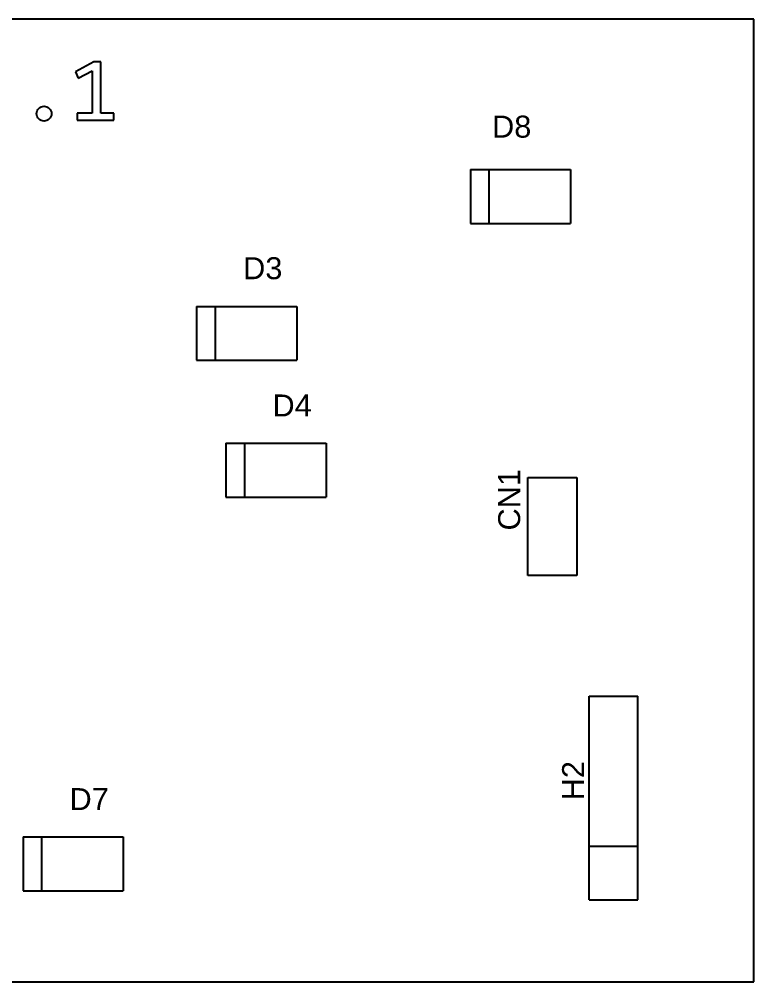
# Model space of a CAD drawing. Extents: x -12.5 to 62.5, y 61.3 to 111.3.
# Drawn here: x 24.4 to 62.5, y 61.3 to 111.3 of the extents above; entities that cross this region are included whole.
import ezdxf

# ---------------------------------------------------------------- set-up
doc = ezdxf.new("R2010")
doc.units = 0
doc.layers.add('DEFAULT', color=7, linetype='CONTINUOUS')
doc.layers.add('TOPSILKLAYER', color=40, linetype='CONTINUOUS')
doc.styles.add('DEFAULT', font='arial.ttf')

msp = doc.modelspace()

# ---------------------------------------------------------------- linework, layer by layer
at = {"layer": 'DEFAULT'}
for p, q in [((62.509, 111.277), (-12.491, 111.277)), ((62.509, 61.277), (62.509, 111.277)), ((28.238, 109.059), (27.277, 108.553)), ((28.593, 109.059), (28.238, 109.059)), ((28.593, 106.401), (28.593, 109.059)), ((27.277, 108.553), (27.425, 108.211)), ((27.425, 108.211), (28.148, 108.604)), ((28.148, 108.604), (28.148, 106.401)), ((28.148, 106.401), (27.371, 106.401)), ((27.371, 106.401), (27.371, 106.026)), ((27.371, 106.026), (29.268, 106.026)), ((29.268, 106.401), (28.593, 106.401)), ((29.268, 106.026), (29.268, 106.401)), ((-12.491, 61.277), (62.509, 61.277))]:
    msp.add_line(p, q, dxfattribs=at)
msp.add_circle((25.647, 106.369), 0.385, dxfattribs=at)
at = {"layer": 'TOPSILKLAYER'}
for p, q in [((47.796, 103.472), (47.796, 100.672)), ((47.796, 103.472), (52.996, 103.472)), ((48.755, 103.472), (48.755, 100.672)), ((52.996, 103.472), (52.996, 100.672)), ((47.796, 100.672), (52.996, 100.672)), ((33.572, 96.36), (33.572, 93.56)), ((33.572, 96.36), (38.772, 96.36)), ((34.531, 96.36), (34.531, 93.56)), ((38.772, 96.36), (38.772, 93.56)), ((33.572, 93.56), (38.772, 93.56)), ((35.096, 89.248), (35.096, 86.448)), ((35.096, 89.248), (40.296, 89.248)), ((36.055, 89.248), (36.055, 86.448)), ((40.296, 89.248), (40.296, 86.448)), ((50.777, 82.387), (50.777, 87.467)), ((50.777, 87.467), (53.317, 87.467)), ((53.317, 87.467), (53.317, 82.387)), ((35.096, 86.448), (40.296, 86.448)), ((53.317, 82.387), (50.777, 82.387)), ((53.952, 65.539), (53.952, 76.119)), ((53.952, 76.119), (56.492, 76.119)), ((56.492, 65.539), (56.492, 76.119)), ((24.555, 68.8), (24.555, 66)), ((24.555, 68.8), (29.755, 68.8)), ((25.514, 68.8), (25.514, 66)), ((29.755, 68.8), (29.755, 66)), ((53.952, 68.313), (56.492, 68.313)), ((24.555, 66), (29.755, 66)), ((53.952, 65.539), (56.492, 65.539))]:
    msp.add_line(p, q, dxfattribs=at)

# ---------------------------------------------------------------- texts
at = {"layer": 'TOPSILKLAYER', "style": 'DEFAULT'}
for s, p in [('D8', (48.915, 105.127)), ('D3', (35.985, 97.773)), ('D4', (37.509, 90.642)), ('D7', (26.968, 70.194))]:
    msp.add_text(s, height=1.143, dxfattribs=at).set_placement(p)
for s, p in [('CN1', (50.376, 84.719)), ('H2', (53.698, 70.701))]:
    msp.add_text(s, height=1.143, rotation=90, dxfattribs=at).set_placement(p)

doc.saveas('drawing.dxf')
